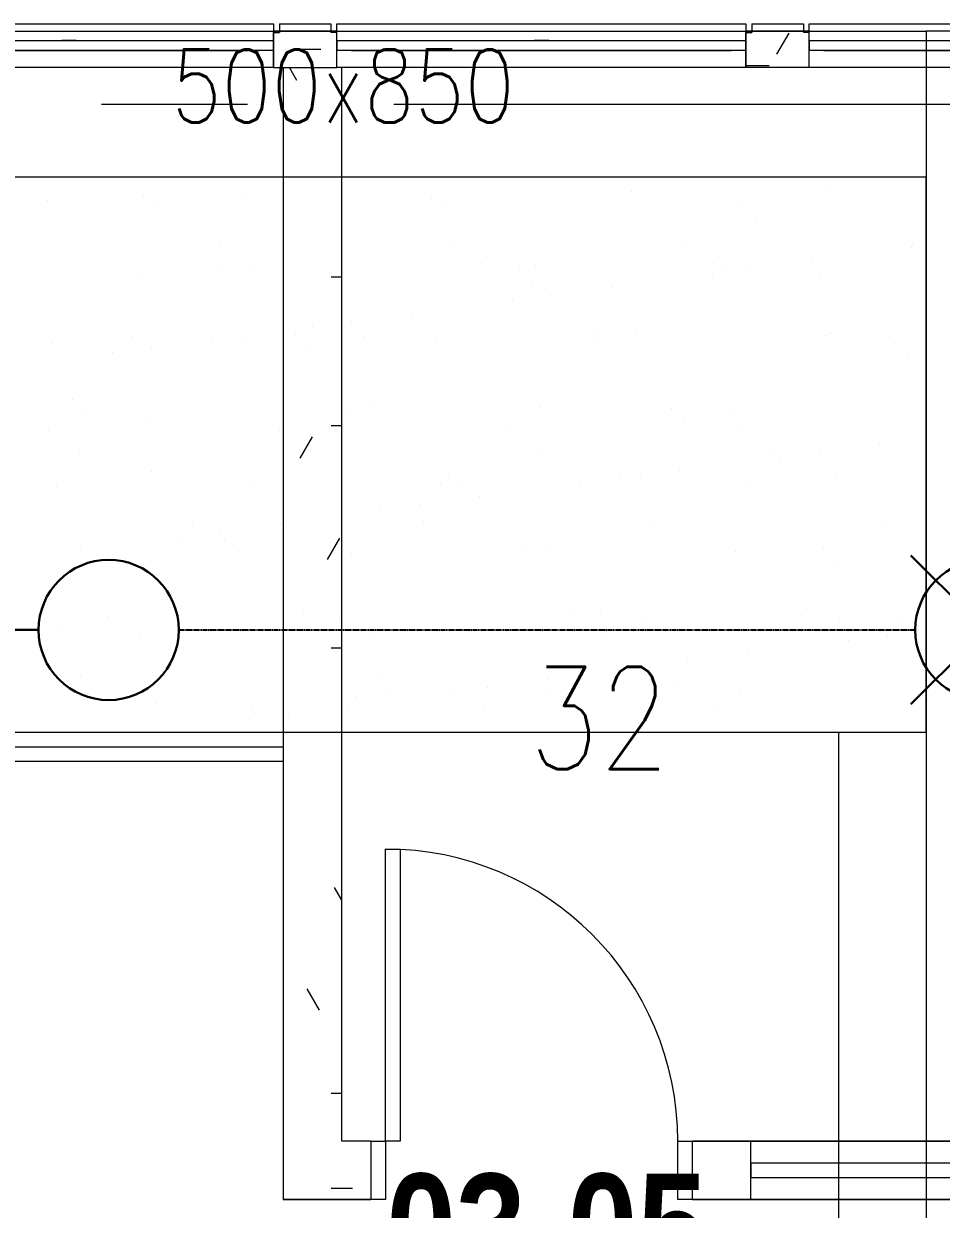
# Model space of a CAD drawing. Header units: millimetres. Extents: x -47219 to 440296, y -79832 to 7189.
# Drawn here: x 16594 to 19734, y -28608 to -24550 of the extents above; entities that cross this region are included whole.
import ezdxf
from ezdxf import colors
from ezdxf.entities.mleader import LeaderData, LeaderLine
from ezdxf.math import Vec2, Vec3

# ---------------------------------------------------------------- set-up
doc = ezdxf.new("R2010")
doc.units = ezdxf.units.MM
doc.linetypes.add('BLK_2 - 3RD STOREY  LOWER ROOF PLAN-archi clean_25 SEPT 2024$0$IDA - Grid Line', pattern=[3500, 2000, -500, 500, -500])
doc.linetypes.add('HIDDEN2', pattern=[4.7625, 3.175, -1.5875])
for name, color, linetype in [('ANNOTATION', 7, 'Continuous'), ('M-_FIRESPRK_T-', 7, 'Continuous'), ('M-_SPRKBEAM_E-', 12, 'HIDDEN2'), ('ROOMNAME', 7, 'Continuous')]:
    doc.layers.add(name, color=color, linetype=linetype)
for name, color, linetype, lineweight in [('BLK_2 - 3RD STOREY  LOWER ROOF PLAN-archi clean_25 SEPT 2024$0$1599_DB_A_BLK2_HQ_R21-2ND STOREY 20230517--$0$S-_COLN----_E', 8, 'Continuous', 9), ('BLK_2 - 3RD STOREY  LOWER ROOF PLAN-archi clean_25 SEPT 2024$0$1599_DB_A_BLK2_HQ_R21-3RD STOREY 230517$0$A-_DOOR----_E', 8, 'Continuous', 9), ('BLK_2 - 3RD STOREY  LOWER ROOF PLAN-archi clean_25 SEPT 2024$0$1599_DB_A_BLK2_HQ_R21-3RD STOREY 230517$0$A-_WALL----_H-1', 8, 'Continuous', 9), ('BLK_2 - 3RD STOREY  LOWER ROOF PLAN-archi clean_25 SEPT 2024$0$1599_DB_A_BLK2_HQ_R21-3RD STOREY 230517$0$A-_WALL----_H-2', 8, 'Continuous', 9), ('BLK_2 - 3RD STOREY  LOWER ROOF PLAN-archi clean_25 SEPT 2024$0$1599_DB_A_BLK2_HQ_R21-3RD STOREY 230517$0$A-_WIND----_E', 8, 'Continuous', 9), ('BLK_2 - 3RD STOREY  LOWER ROOF PLAN-archi clean_25 SEPT 2024$0$1599_DB_A_BLK2_HQ_R21-3RD STOREY 230517$0$S-_COLN----_E', 8, 'Continuous', 9), ('BLK_2 - 3RD STOREY  LOWER ROOF PLAN-archi clean_25 SEPT 2024$0$A-_FLOR----_E', 8, 'Continuous', 9), ('BLK_2 - 3RD STOREY  LOWER ROOF PLAN-archi clean_25 SEPT 2024$0$A-_WALL----_E', 8, 'Continuous', 9), ('BLK_2 - 3RD STOREY  LOWER ROOF PLAN-archi clean_25 SEPT 2024$0$A-_WALL----_E-1', 8, 'Continuous', 18), ('BLK_2 - 3RD STOREY  LOWER ROOF PLAN-archi clean_25 SEPT 2024$0$A-_WALL----_H-1', 8, 'Continuous', 9), ('BLK_2 - 3RD STOREY  LOWER ROOF PLAN-archi clean_25 SEPT 2024$0$A-_WIND----_E', 8, 'Continuous', 9), ('BLK_2 - 3RD STOREY  LOWER ROOF PLAN-archi clean_25 SEPT 2024$0$S-_ANOTGRID_E-1', 8, 'BLK_2 - 3RD STOREY  LOWER ROOF PLAN-archi clean_25 SEPT 2024$0$IDA - Grid Line', 9), ('M-_SPRKPIEX_E-', 1, 'Continuous', 30), ('NW_BEAM AND COLUMN', 134, 'Continuous', 5), ('S-_LINE----_N-', 140, 'Continuous', 18), ('S-TEXT', 140, 'Continuous', 18)]:
    doc.layers.add(name, color=color, linetype=linetype, lineweight=lineweight)
doc.styles.add('BLK_2 - 3RD STOREY  LOWER ROOF PLAN_12 JUNE 2024$0$Arial Narrow_B_1', font='ARIALNB.TTF', dxfattribs={"height": 500})
doc.styles.add('RomanS_5', font='romans__.ttf', dxfattribs={"width": 0.8, "height": 250})
doc.styles.add('Simplex', font='SIMPLEX.shx', dxfattribs={"width": 0.8, "height": 2.5})
doc.styles.get("Standard").update_dxf_attribs({"font": 'arial.ttf'})

# ---------------------------------------------------------------- blocks, each defined once
blk = doc.blocks.new('3rd Structure')
at = {"layer": 'NW_BEAM AND COLUMN', "color": 8}
for p, q in [((-20150, -28550), (-8750, -28550)), ((-8750, -28550), (-8750, -29050)), ((-6950, -28550), (-8750, -28550)), ((-8750, -28550), (-8750, -50650)), ((-6950, -28550), (-8750, -28550)), ((-8750, -29050), (-20150, -29050)), ((-8750, -29050), (-20150, -29050)), ((-8750, -30950), (-8750, -29050)), ((-20150, -30950), (-8750, -30950)), ((-9050, -30950), (-9050, -50650))]:
    blk.add_line(p, q, dxfattribs=at)
at = {"layer": 'NW_BEAM AND COLUMN', "color": 8, "linetype": 'Continuous'}
for p, q in [((-6950, -28550), (-8750, -28550)), ((-9092.9, -29091.3), (-9092.9, -29091.3)), ((-11758.4, -29129.8), (-11758.4, -29129.8)), ((-11427, -29112.7), (-11427, -29112.7)), ((-11093.6, -29121.4), (-11093.6, -29121.4)), ((-10443.8, -29124.5), (-10443.8, -29124.5)), ((-10395.7, -29135.1), (-10395.7, -29135.1)), ((-9757.8, -29099.8), (-9757.8, -29099.8)), ((-11380.2, -29155.6), (-11380.2, -29155.6)), ((-9379.3, -29143.8), (-9379.3, -29143.8)), ((-9332.5, -29186.7), (-9332.5, -29186.7)), ((-11168, -29280.4), (-11168, -29280.4)), ((-10377, -29279), (-10377, -29279)), ((-9586, -29277.5), (-9586, -29277.5)), ((-8798.9, -29292.1), (-8798.9, -29292.1)), ((-8795, -29276.1), (-8795, -29276.1)), ((-9143.9, -29337.5), (-9143.9, -29337.5)), ((-11159.2, -29358), (-11159.2, -29358)), ((-11060.9, -29348.7), (-11060.9, -29348.7)), ((-10750.1, -29359.5), (-10750.1, -29359.5)), ((-10269.9, -29347.2), (-10269.9, -29347.2)), ((-10142.9, -29366.8), (-10142.9, -29366.8)), ((-10085.2, -29351), (-10085.2, -29351)), ((-9482.6, -29382.1), (-9482.6, -29382.1)), ((-9478.9, -29345.8), (-9478.9, -29345.8)), ((-9435.5, -29354.2), (-9435.5, -29354.2)), ((-9350.4, -29364.7), (-9350.4, -29364.7)), ((-11436.1, -29384.2), (-11436.1, -29384.2)), ((-10096, -29409.7), (-10096, -29409.7)), ((-9111.5, -29389.2), (-9111.5, -29389.2)), ((-10034.1, -29454.7), (-10034.1, -29454.7)), ((-9827.6, -29427.5), (-9827.6, -29427.5)), ((-10166.3, -29472.1), (-10166.3, -29472.1)), ((-10511.3, -29517.5), (-10511.3, -29517.5)), ((-10850, -29562.1), (-10850, -29562.1)), ((-10717.8, -29544.7), (-10717.8, -29544.7)), ((-9076.9, -29580.7), (-9076.9, -29580.7)), ((-11742.4, -29619.3), (-11742.4, -29619.3)), ((-11466.3, -29595.7), (-11466.3, -29595.7)), ((-11195, -29607.6), (-11195, -29607.6)), ((-11077.6, -29610.8), (-11077.6, -29610.8)), ((-10906.4, -29589.7), (-10906.4, -29589.7)), ((-10675.3, -29594.3), (-10675.3, -29594.3)), ((-10427.8, -29613.9), (-10427.8, -29613.9)), ((-9884.3, -29592.9), (-9884.3, -29592.9)), ((-9875.1, -29612.2), (-9875.1, -29612.2)), ((-9741.8, -29589.2), (-9741.8, -29589.2)), ((-9093.3, -29591.4), (-9093.3, -29591.4)), ((-8858.7, -29620.9), (-8858.7, -29620.9)), ((-11533.7, -29652.1), (-11533.7, -29652.1)), ((-11401.5, -29634.7), (-11401.5, -29634.7)), ((-10859.6, -29632.6), (-10859.6, -29632.6)), ((-8811.9, -29663.8), (-8811.9, -29663.8)), ((-11670, -29812.6), (-11670, -29812.6)), ((-11623.2, -29855.5), (-11623.2, -29855.5)), ((-10734.1, -29848.9), (-10734.1, -29848.9)), ((-10638.6, -29835.1), (-10638.6, -29835.1)), ((-10069.2, -29840.4), (-10069.2, -29840.4)), ((-9622.3, -29843.8), (-9622.3, -29843.8)), ((-9419.5, -29843.6), (-9419.5, -29843.6)), ((-11420.1, -29873.6), (-11420.1, -29873.6)), ((-9575.4, -29886.7), (-9575.4, -29886.7)), ((-11753.8, -29917.9), (-11753.8, -29917.9)), ((-10962.8, -29916.5), (-10962.8, -29916.5)), ((-10171.8, -29915), (-10171.8, -29915)), ((-9380.9, -29913.6), (-9380.9, -29913.6)), ((-11646.7, -29986.1), (-11646.7, -29986.1)), ((-10855.7, -29984.7), (-10855.7, -29984.7)), ((-10064.7, -29983.3), (-10064.7, -29983.3)), ((-9273.7, -29981.8), (-9273.7, -29981.8)), ((-8909.7, -29964.3), (-8909.7, -29964.3)), ((-9248.4, -30008.9), (-9248.4, -30008.9)), ((-9116.2, -29991.5), (-9116.2, -29991.5)), ((-11402.2, -30058), (-11402.2, -30058)), ((-10385.8, -30066.7), (-10385.8, -30066.7)), ((-9593.4, -30054.3), (-9593.4, -30054.3)), ((-9060.9, -30070.1), (-9060.9, -30070.1)), ((-11726.4, -30108.7), (-11726.4, -30108.7)), ((-11061.6, -30100.2), (-11061.6, -30100.2)), ((-10411.8, -30103.3), (-10411.8, -30103.3)), ((-10339, -30109.6), (-10339, -30109.6)), ((-9932.1, -30098.9), (-9932.1, -30098.9)), ((-9799.9, -30081.5), (-9799.9, -30081.5)), ((-9725.8, -30078.6), (-9725.8, -30078.6)), ((-9354.5, -30089.2), (-9354.5, -30089.2)), ((-10277.1, -30144.4), (-10277.1, -30144.4)), ((-10615.8, -30188.9), (-10615.8, -30188.9)), ((-10483.6, -30171.5), (-10483.6, -30171.5)), ((-11261.1, -30231.8), (-11261.1, -30231.8)), ((-10960.8, -30234.4), (-10960.8, -30234.4)), ((-10470.1, -30230.3), (-10470.1, -30230.3)), ((-9679.1, -30228.9), (-9679.1, -30228.9)), ((-8888.1, -30227.5), (-8888.1, -30227.5)), ((-11167.3, -30261.5), (-11167.3, -30261.5)), ((-11299.5, -30279), (-11299.5, -30279)), ((-11149.4, -30289.7), (-11149.4, -30289.7)), ((-10118, -30312.1), (-10118, -30312.1)), ((-11644.5, -30324.4), (-11644.5, -30324.4)), ((-11102.6, -30332.6), (-11102.6, -30332.6)), ((-10718.1, -30338.3), (-10718.1, -30338.3)), ((-10053.2, -30329.9), (-10053.2, -30329.9)), ((-9403.5, -30333), (-9403.5, -30333)), ((-9101.7, -30320.9), (-9101.7, -30320.9)), ((-11404.1, -30363.1), (-11404.1, -30363.1)), ((-9054.8, -30363.8), (-9054.8, -30363.8)), ((-11548.7, -30553.9), (-11548.7, -30553.9)), ((-10881.6, -30535.1), (-10881.6, -30535.1)), ((-10757.7, -30552.5), (-10757.7, -30552.5)), ((-9966.7, -30551.1), (-9966.7, -30551.1)), ((-9865.2, -30543.8), (-9865.2, -30543.8)), ((-9175.7, -30549.6), (-9175.7, -30549.6)), ((-11710.4, -30598.1), (-11710.4, -30598.1)), ((-11045.6, -30589.6), (-11045.6, -30589.6)), ((-10395.8, -30592.7), (-10395.8, -30592.7)), ((-9818.4, -30586.7), (-9818.4, -30586.7)), ((-9709.8, -30568), (-9709.8, -30568)), ((-9044.9, -30559.5), (-9044.9, -30559.5)), ((-8833.9, -30566.3), (-8833.9, -30566.3)), ((-11441.6, -30622.2), (-11441.6, -30622.2)), ((-10650.6, -30620.7), (-10650.6, -30620.7)), ((-9859.6, -30619.3), (-9859.6, -30619.3)), ((-9068.6, -30617.9), (-9068.6, -30617.9)), ((-9014.2, -30635.7), (-9014.2, -30635.7)), ((-8882, -30618.3), (-8882, -30618.3)), ((-9565.7, -30708.3), (-9565.7, -30708.3)), ((-9359.2, -30681.2), (-9359.2, -30681.2)), ((-11645.1, -30758), (-11645.1, -30758)), ((-9697.9, -30725.7), (-9697.9, -30725.7)), ((-10628.8, -30766.7), (-10628.8, -30766.7)), ((-10249.4, -30798.4), (-10249.4, -30798.4)), ((-10042.9, -30771.2), (-10042.9, -30771.2)), ((-9597.4, -30789.2), (-9597.4, -30789.2)), ((-10702.1, -30827.8), (-10702.1, -30827.8)), ((-10581.9, -30809.6), (-10581.9, -30809.6)), ((-10381.6, -30815.8), (-10381.6, -30815.8)), ((-10037.2, -30819.3), (-10037.2, -30819.3)), ((-9387.5, -30822.4), (-9387.5, -30822.4)), ((-11388.1, -30852.5), (-11388.1, -30852.5)), ((-11056, -30867.8), (-11056, -30867.8)), ((-10726.6, -30861.2), (-10726.6, -30861.2)), ((-10265, -30866.4), (-10265, -30866.4)), ((-9474, -30865), (-9474, -30865)), ((-11065.3, -30905.8), (-11065.3, -30905.8)), ((-10933.1, -30888.4), (-10933.1, -30888.4))]:
    blk.add_line(p, q, dxfattribs=at)
at = {"layer": 'S-TEXT', "color": 8, "insert": (-10745.1, -28203.1), "char_height": 250, "width": 2005.25, "attachment_point": 2, "line_spacing_factor": 0.983083, "style": 'RomanS_5'}
blk.add_mtext('2-THB5-2\\P500x850', dxfattribs=at)
blk = doc.blocks.new('fire0101')
at = {"color": 0, "linetype": 'Continuous'}
blk.add_circle((0, 0), 100, dxfattribs=at)
blk = doc.blocks.new('Under B spk')
for p, q in [((318.2, -318.2), (-318.2, 318.2)), ((318.2, 318.2), (-318.2, -318.2))]:
    blk.add_line(p, q)
blk.add_circle((0, 0), 300)
blk = doc.blocks.new('BLK_2 - 3RD STOREY  LOWER ROOF PLAN-archi clean_25 SEPT 2024$0$1599_DB_A_BLK2_HQ_R21-3RD STOREY 230517$0$IDA - F - Single - Swing - 1100L X 2200H - B2-TD01-3251066-LINKVIEW_BLK2_3RD STOREY')
at = {"layer": 'BLK_2 - 3RD STOREY  LOWER ROOF PLAN-archi clean_25 SEPT 2024$0$1599_DB_A_BLK2_HQ_R21-3RD STOREY 230517$0$A-_DOOR----_E'}
for p, q in [((-550, 137.5), (-500, 137.5)), ((-500, 137.5), (-500, -62.5)), ((500, 137.5), (550, 137.5)), ((500, -62.5), (500, 137.5)), ((-500, -62.5), (-550, -62.5)), ((450, -62.5), (500, -62.5)), ((450, -1062.5), (450, -62.5)), ((500, -62.5), (500, -1062.5)), ((550, -62.5), (500, -62.5)), ((500, -1062.5), (450, -1062.5))]:
    blk.add_line(p, q, dxfattribs=at)
blk.add_arc((500, -62.5), 1000, 180, 270, dxfattribs=at)
blk = doc.blocks.new('BLK_2 - 3RD STOREY  LOWER ROOF PLAN-archi clean_25 SEPT 2024$0$1599_DB_A_BLK2_HQ_R21-3RD STOREY 230517$0$IDA - Casement w Top Hung - 2 Panels - 1400L X 1500H - B2-AW02-3436901-LINKVIEW_BLK2_3RD STOREY')
at = {"layer": 'BLK_2 - 3RD STOREY  LOWER ROOF PLAN-archi clean_25 SEPT 2024$0$1599_DB_A_BLK2_HQ_R21-3RD STOREY 230517$0$A-_WIND----_E'}
for p, q in [((-700, 17.5), (700, 17.5)), ((-700, 17.5), (-700, -17.5)), ((700, 17.5), (700, -17.5)), ((700, -17.5), (-700, -17.5))]:
    blk.add_line(p, q, dxfattribs=at)
blk = doc.blocks.new('BLK_2 - 3RD STOREY  LOWER ROOF PLAN-archi clean_25 SEPT 2024$0$IDA - Casement w Top Hung - 2 Panels - 1400L X 1500H - B2-AW02-3436901-BLK 2 3RD STOREY PLAN')
at = {"layer": 'BLK_2 - 3RD STOREY  LOWER ROOF PLAN-archi clean_25 SEPT 2024$0$A-_WIND----_E'}
for p, q in [((-700, 17.5), (700, 17.5)), ((-700, 17.5), (-700, -17.5)), ((-650, 17.5), (-615, 17.5)), ((-650, 17.5), (-25, 17.5)), ((-650, 17.5), (650, 17.5)), ((-650, 17.5), (650, 17.5)), ((-615, 17.5), (-35, 17.5)), ((-615, 17.5), (-60, 17.5)), ((-35, 17.5), (0, 17.5)), ((25, 17.5), (-24.9, 17.5)), ((0, 17.5), (35, 17.5)), ((25, 17.5), (650, 17.5)), ((35, 17.5), (615, 17.5)), ((60, 17.5), (615, 17.5)), ((615, 17.5), (650, 17.5)), ((700, 17.5), (700, -17.5)), ((700, -17.5), (-700, -17.5)), ((-615, -17.5), (-650, -17.5)), ((-25, -17.5), (-650, -17.5)), ((650, -17.5), (-650, -17.5)), ((-650, -17.5), (650, -17.5)), ((-35, -17.5), (-615, -17.5)), ((-60, -17.5), (-615, -17.5)), ((0, -17.5), (-35, -17.5)), ((25, -17.5), (-24.9, -17.5)), ((35, -17.5), (0, -17.5)), ((650, -17.5), (25, -17.5)), ((615, -17.5), (35, -17.5)), ((615, -17.5), (60, -17.5)), ((650, -17.5), (615, -17.5))]:
    blk.add_line(p, q, dxfattribs=at)
blk = doc.blocks.new('BLK_2 - 3RD STOREY  LOWER ROOF PLAN-archi clean_25 SEPT 2024$0$sdfsdf')
at = {"layer": 'BLK_2 - 3RD STOREY  LOWER ROOF PLAN-archi clean_25 SEPT 2024$0$1599_DB_A_BLK2_HQ_R21-3RD STOREY 230517$0$S-_COLN----_E'}
h = blk.add_hatch(dxfattribs=at)
h.set_pattern_fill('FP_2', color=256, angle=360, style=0, pattern_type=2)
h.set_pattern_definition([(360, (-130944.58, -27957.21), (1016, 254), [83.82, -678.18, 83.82, -678.18, -4064]), (360, (-130944.58, -27957.21), (1016, 254), [-1524, 83.82, -1440.18, 83.82, -678.18, -1778]), (360, (-130944.58, -27957.21), (1016, 254), [-3810, 83.82, -424.18, 83.82, -1186.18]), (120, (-130563.58, -27830.21), (-727.9705, 752.8818), [83.82, -678.18, 83.82, -678.18, -4064]), (120, (-130563.58, -27830.21), (-727.9705, 752.8818), [-1524, 83.82, -1440.18, 83.82, -678.18, -1778]), (120, (-130563.58, -27830.21), (-727.9705, 752.8818), [-3810, 83.82, -424.18, 83.82, -1186.18]), (240, (-130436.58, -27322.21), (-288.0295, -1006.8818), [83.82, -678.18, 83.82, -678.18, -4064]), (240, (-130436.58, -27322.21), (-288.0295, -1006.8818), [-1524, 83.82, -1440.18, 83.82, -678.18, -1778]), (240, (-130436.58, -27322.21), (-288.0295, -1006.8818), [-3810, 83.82, -424.18, 83.82, -1186.18])])
h.paths.add_polyline_path([(-113636.4, -70964.9), (-113636.4, -67427.4), (-113836.4, -67427.4), (-113836.4, -70964.9)])
at = {"layer": 'BLK_2 - 3RD STOREY  LOWER ROOF PLAN-archi clean_25 SEPT 2024$0$A-_WALL----_H-1'}
h = blk.add_hatch(dxfattribs=at)
h.set_pattern_fill('FP_2', color=256, style=0, pattern_type=2)
h.set_pattern_definition([(0, (6e-10, -6e-11), (1016, 254), [83.82, -678.18, 83.82, -678.18, -4064]), (0, (6e-10, -6e-11), (1016, 254), [-1524, 83.82, -1440.18, 83.82, -678.18, -1778]), (0, (6e-10, -6e-11), (1016, 254), [-3810, 83.82, -424.18, 83.82, -1186.18]), (120, (381, 127), (-727.97045, 752.8818), [83.82, -678.18, 83.82, -678.18, -4064]), (120, (381, 127), (-727.97045, 752.8818), [-1524, 83.82, -1440.18, 83.82, -678.18, -1778]), (120, (381, 127), (-727.97045, 752.8818), [-3810, 83.82, -424.18, 83.82, -1186.18]), (240, (508, 635), (-288.02955, -1006.8818), [83.82, -678.18, 83.82, -678.18, -4064]), (240, (508, 635), (-288.02955, -1006.8818), [-1524, 83.82, -1440.18, 83.82, -678.18, -1778]), (240, (508, 635), (-288.02955, -1006.8818), [-3810, 83.82, -424.18, 83.82, -1186.18])])
h.paths.add_polyline_path([(-112036.4, -67427.4), (-112036.4, -67307.4), (-112056.4, -67307.4), (-112056.4, -67302.4), (-112233, -67302.4), (-112233, -67307.4), (-112253, -67307.4), (-112253, -67427.4)])
h.paths.add_polyline_path([(-113653, -67427.4), (-113653, -67307.4), (-113673, -67307.4), (-113673, -67302.4), (-113849.7, -67302.4), (-113849.7, -67307.4), (-113869.7, -67307.4), (-113869.7, -67427.4)])
h.paths.add_polyline_path([(-115269.7, -67427.4), (-115269.7, -67307.4), (-115289.7, -67307.4), (-115289.7, -67302.4), (-115466.4, -67302.4), (-115466.4, -67307.4), (-115486.4, -67307.4), (-115486.4, -67427.4)])
h.paths.add_polyline_path([(-116886.4, -67427.4), (-116886.4, -67352.4), (-116911.4, -67352.4), (-116911.4, -67302.4), (-117036.4, -67302.4), (-117036.4, -67427.4)])
at = {"layer": 'BLK_2 - 3RD STOREY  LOWER ROOF PLAN-archi clean_25 SEPT 2024$0$1599_DB_A_BLK2_HQ_R21-2ND STOREY 20230517--$0$S-_COLN----_E'}
blk.add_lwpolyline([(-111136.4, -71227.4), (-111136.4, -71177.4), (-112236.4, -71177.4), (-112236.4, -71227.4)], close=True, dxfattribs=at)
at = {"layer": 'BLK_2 - 3RD STOREY  LOWER ROOF PLAN-archi clean_25 SEPT 2024$0$1599_DB_A_BLK2_HQ_R21-3RD STOREY 230517$0$S-_COLN----_E'}
for p, q in [((-115269.7, -67277.4), (-113869.7, -67277.4)), ((-113869.7, -67277.4), (-113869.7, -67307.4)), ((-113849.7, -67277.4), (-113849.7, -67307.4)), ((-113849.7, -67277.4), (-113673, -67277.4)), ((-113673, -67277.4), (-113673, -67307.4)), ((-113653, -67277.4), (-112253, -67277.4)), ((-113653, -67307.4), (-113653, -67277.4)), ((-112253, -67277.4), (-112253, -67307.4)), ((-112233, -67277.4), (-112233, -67307.4)), ((-112233, -67277.4), (-112056.4, -67277.4)), ((-112056.4, -67277.4), (-112056.4, -67307.4)), ((-112036.4, -67277.4), (-110636.4, -67277.4)), ((-112036.4, -67307.4), (-112036.4, -67277.4)), ((-113849.7, -67302.4), (-113869.7, -67302.4)), ((-113869.7, -67307.4), (-113849.7, -67307.4)), ((-113869.7, -67334.6), (-113869.7, -67307.4)), ((-113673, -67302.4), (-113849.7, -67302.4)), ((-113653, -67302.4), (-113673, -67302.4)), ((-113653, -67307.4), (-113673, -67307.4)), ((-113653, -67334.6), (-113653, -67307.4)), ((-112233, -67302.4), (-112253, -67302.4)), ((-112253, -67307.4), (-112233, -67307.4)), ((-112253, -67334.6), (-112253, -67307.4)), ((-112056.4, -67302.4), (-112233, -67302.4)), ((-112036.4, -67302.4), (-112056.4, -67302.4)), ((-112036.4, -67307.4), (-112056.4, -67307.4)), ((-112036.4, -67334.6), (-112036.4, -67307.4)), ((-113869.7, -67427.4), (-113869.7, -67369.6)), ((-113653, -67427.4), (-113653, -67369.6)), ((-112253, -67427.4), (-112253, -67369.6)), ((-112036.4, -67427.4), (-112036.4, -67369.6)), ((-113869.7, -67427.4), (-115269.7, -67427.4)), ((-113869.7, -67427.4), (-113653, -67427.4)), ((-113836.4, -67427.4), (-113836.4, -71302.4)), ((-112253, -67427.4), (-113653, -67427.4)), ((-113636.4, -71102.4), (-113636.4, -67427.4)), ((-112036.4, -67427.4), (-112253, -67427.4)), ((-110636.4, -67427.4), (-112036.4, -67427.4)), ((-113536.4, -71102.4), (-113636.4, -71102.4)), ((-113536.4, -71102.4), (-113536.4, -71302.4)), ((-112436.4, -71302.4), (-112436.4, -71102.4)), ((-112236.4, -71302.4), (-112236.4, -71102.4))]:
    blk.add_line(p, q, dxfattribs=at)
blk.add_lwpolyline([(-113836.4, -69802.4), (-116436.4, -69802.4), (-116436.4, -69752.4), (-113836.4, -69752.4)], close=True, dxfattribs=at)
for points in [[(-109961.4, -71102.4), (-112436.4, -71102.4), (-109961.4, -71102.4), (-112436.4, -71102.4), (-109961.4, -71102.4), (-112436.4, -71102.4)], [(-113836.4, -71302.4), (-113536.4, -71302.4), (-113836.4, -71302.4), (-113536.4, -71302.4), (-113836.4, -71302.4), (-113536.4, -71302.4)], [(-109961.4, -71302.4), (-112436.4, -71302.4), (-109961.4, -71302.4), (-112436.4, -71302.4), (-109961.4, -71302.4), (-112436.4, -71302.4)]]:
    blk.add_lwpolyline(points, dxfattribs=at)
at = {"layer": 'BLK_2 - 3RD STOREY  LOWER ROOF PLAN-archi clean_25 SEPT 2024$0$A-_FLOR----_E'}
for p, q in [((-113849.7, -67302.4), (-113869.7, -67302.4)), ((-113673, -67302.4), (-113849.7, -67302.4)), ((-113653, -67302.4), (-113673, -67302.4)), ((-112233, -67302.4), (-112253, -67302.4)), ((-112056.4, -67302.4), (-112233, -67302.4)), ((-112036.4, -67302.4), (-112056.4, -67302.4))]:
    blk.add_line(p, q, dxfattribs=at)
at = {"layer": 'BLK_2 - 3RD STOREY  LOWER ROOF PLAN-archi clean_25 SEPT 2024$0$A-_WALL----_E'}
for p, q in [((-115269.7, -67277.4), (-113869.7, -67277.4)), ((-113869.7, -67277.4), (-113869.7, -67307.4)), ((-113653, -67307.4), (-113653, -67277.4)), ((-113653, -67277.4), (-112253, -67277.4)), ((-112253, -67277.4), (-112253, -67307.4)), ((-112036.4, -67307.4), (-112036.4, -67277.4)), ((-112036.4, -67277.4), (-110636.4, -67277.4)), ((-113869.7, -67307.4), (-113869.7, -67427.4)), ((-113673, -67302.4), (-113849.7, -67302.4)), ((-113653, -67427.4), (-113653, -67307.4)), ((-112253, -67307.4), (-112253, -67427.4)), ((-112056.4, -67302.4), (-112233, -67302.4)), ((-112036.4, -67427.4), (-112036.4, -67307.4)), ((-113869.7, -67427.4), (-115269.7, -67427.4)), ((-112253, -67427.4), (-113653, -67427.4)), ((-110636.4, -67427.4), (-112036.4, -67427.4))]:
    blk.add_line(p, q, dxfattribs=at)
at = {"layer": 'BLK_2 - 3RD STOREY  LOWER ROOF PLAN-archi clean_25 SEPT 2024$0$A-_WALL----_E-1'}
for p, q in [((-113849.7, -67277.4), (-113673, -67277.4)), ((-113849.7, -67277.4), (-113849.7, -67307.4)), ((-113673, -67277.4), (-113673, -67307.4)), ((-112233, -67277.4), (-112056.4, -67277.4)), ((-112233, -67277.4), (-112233, -67307.4)), ((-112056.4, -67277.4), (-112056.4, -67307.4)), ((-113869.7, -67427.4), (-113869.7, -67307.4)), ((-113869.7, -67307.4), (-113849.7, -67307.4)), ((-113653, -67307.4), (-113673, -67307.4)), ((-113653, -67427.4), (-113653, -67307.4)), ((-112253, -67427.4), (-112253, -67307.4)), ((-112253, -67307.4), (-112233, -67307.4)), ((-112036.4, -67307.4), (-112056.4, -67307.4)), ((-112036.4, -67427.4), (-112036.4, -67307.4)), ((-113869.7, -67427.4), (-113653, -67427.4)), ((-112036.4, -67427.4), (-112253, -67427.4))]:
    blk.add_line(p, q, dxfattribs=at)
at = {"layer": 'BLK_2 - 3RD STOREY  LOWER ROOF PLAN-archi clean_25 SEPT 2024$0$1599_DB_A_BLK2_HQ_R21-3RD STOREY 230517$0$S-_COLN----_E'}
for p in [(-114569.7, -67352.1), (-112953, -67352.1), (-111336.4, -67352.1)]:
    blk.add_blockref('BLK_2 - 3RD STOREY  LOWER ROOF PLAN-archi clean_25 SEPT 2024$0$1599_DB_A_BLK2_HQ_R21-3RD STOREY 230517$0$IDA - Casement w Top Hung - 2 Panels - 1400L X 1500H - B2-AW02-3436901-LINKVIEW_BLK2_3RD STOREY', p, dxfattribs=at)
at = {"layer": 'BLK_2 - 3RD STOREY  LOWER ROOF PLAN-archi clean_25 SEPT 2024$0$1599_DB_A_BLK2_HQ_R21-3RD STOREY 230517$0$S-_COLN----_E', "rotation": 180}
blk.add_blockref('BLK_2 - 3RD STOREY  LOWER ROOF PLAN-archi clean_25 SEPT 2024$0$1599_DB_A_BLK2_HQ_R21-3RD STOREY 230517$0$IDA - F - Single - Swing - 1100L X 2200H - B2-TD01-3251066-LINKVIEW_BLK2_3RD STOREY', (-112986.4, -71164.9), dxfattribs=at)
at = {"layer": 'BLK_2 - 3RD STOREY  LOWER ROOF PLAN-archi clean_25 SEPT 2024$0$A-_WIND----_E'}
for p in [(-114569.7, -67352.1), (-112953, -67352.1), (-111336.4, -67352.1)]:
    blk.add_blockref('BLK_2 - 3RD STOREY  LOWER ROOF PLAN-archi clean_25 SEPT 2024$0$IDA - Casement w Top Hung - 2 Panels - 1400L X 1500H - B2-AW02-3436901-BLK 2 3RD STOREY PLAN', p, dxfattribs=at)
blk = doc.blocks.new('BLK_2 - 3RD STOREY  LOWER ROOF PLAN-archi clean_25 SEPT 2024')
at = {"layer": 'BLK_2 - 3RD STOREY  LOWER ROOF PLAN-archi clean_25 SEPT 2024$0$1599_DB_A_BLK2_HQ_R21-3RD STOREY 230517$0$A-_WALL----_H-1'}
h = blk.add_hatch(dxfattribs=at)
h.set_pattern_fill('FP_2', color=256, style=0, pattern_type=2)
h.set_pattern_definition([(0, (-131307.08, -42727.71), (1016, 254), [83.82, -678.18, 83.82, -678.18, -4064]), (0, (-131307.08, -42727.71), (1016, 254), [-1524, 83.82, -1440.18, 83.82, -678.18, -1778]), (0, (-131307.08, -42727.71), (1016, 254), [-3810, 83.82, -424.18, 83.82, -1186.18]), (120, (-130926.08, -42600.71), (-727.9705, 752.8818), [83.82, -678.18, 83.82, -678.18, -4064]), (120, (-130926.08, -42600.71), (-727.9705, 752.8818), [-1524, 83.82, -1440.18, 83.82, -678.18, -1778]), (120, (-130926.08, -42600.71), (-727.9705, 752.8818), [-3810, 83.82, -424.18, 83.82, -1186.18]), (240, (-130799.08, -42092.71), (-288.0295, -1006.8818), [83.82, -678.18, 83.82, -678.18, -4064]), (240, (-130799.08, -42092.71), (-288.0295, -1006.8818), [-1524, 83.82, -1440.18, 83.82, -678.18, -1778]), (240, (-130799.08, -42092.71), (-288.0295, -1006.8818), [-3810, 83.82, -424.18, 83.82, -1186.18])])
h.paths.add_polyline_path([(-112253, -67427.4), (-112036.4, -67427.4), (-112036.4, -67307.4), (-112056.4, -67307.4), (-112056.4, -67302.4), (-112233, -67302.4), (-112233, -67307.4), (-112253, -67307.4), (-112253, -67413.5)], flags=0)
at = {"layer": 'BLK_2 - 3RD STOREY  LOWER ROOF PLAN-archi clean_25 SEPT 2024$0$1599_DB_A_BLK2_HQ_R21-3RD STOREY 230517$0$A-_WALL----_H-2', "extrusion": (0, 0, -1)}
h = blk.add_hatch(dxfattribs=at)
h.set_pattern_fill('FP_2', color=256, angle=180, style=0, pattern_type=2)
h.set_pattern_definition([(180, (130944.58, -114172.53), (-1016, -254), [83.82, -678.18, 83.82, -678.18, -4064]), (180, (130944.58, -114172.53), (-1016, -254), [-1524, 83.82, -1440.18, 83.82, -678.18, -1778]), (180, (130944.58, -114172.53), (-1016, -254), [-3810, 83.82, -424.18, 83.82, -1186.18]), (300, (130563.58, -114299.53), (727.9705, -752.8818), [83.82, -678.18, 83.82, -678.18, -4064]), (300, (130563.58, -114299.53), (727.9705, -752.8818), [-1524, 83.82, -1440.18, 83.82, -678.18, -1778]), (300, (130563.58, -114299.53), (727.9705, -752.8818), [-3810, 83.82, -424.18, 83.82, -1186.18]), (60, (130436.58, -114807.53), (288.0295, 1006.8818), [83.82, -678.18, 83.82, -678.18, -4064]), (60, (130436.58, -114807.53), (288.0295, 1006.8818), [-1524, 83.82, -1440.18, 83.82, -678.18, -1778]), (60, (130436.58, -114807.53), (288.0295, 1006.8818), [-3810, 83.82, -424.18, 83.82, -1186.18])])
h.paths.add_polyline_path([(113598.9, -71164.9), (113598.9, -71289.9), (113698.9, -71289.9), (113698.9, -71164.9)], flags=0)
at = {"layer": 'BLK_2 - 3RD STOREY  LOWER ROOF PLAN-archi clean_25 SEPT 2024$0$1599_DB_A_BLK2_HQ_R21-3RD STOREY 230517$0$A-_WALL----_H-2'}
h = blk.add_hatch(dxfattribs=at)
h.set_pattern_fill('FP_2', color=256, angle=360, style=0, pattern_type=2)
h.set_pattern_definition([(360, (-130944.58, -28282.21), (1016, 254), [83.82, -678.18, 83.82, -678.18, -4064]), (360, (-130944.58, -28282.21), (1016, 254), [-1524, 83.82, -1440.18, 83.82, -678.18, -1778]), (360, (-130944.58, -28282.21), (1016, 254), [-3810, 83.82, -424.18, 83.82, -1186.18]), (120, (-130563.58, -28155.21), (-727.9705, 752.8818), [83.82, -678.18, 83.82, -678.18, -4064]), (120, (-130563.58, -28155.21), (-727.9705, 752.8818), [-1524, 83.82, -1440.18, 83.82, -678.18, -1778]), (120, (-130563.58, -28155.21), (-727.9705, 752.8818), [-3810, 83.82, -424.18, 83.82, -1186.18]), (240, (-130436.58, -27647.21), (-288.0295, -1006.8818), [83.82, -678.18, 83.82, -678.18, -4064]), (240, (-130436.58, -27647.21), (-288.0295, -1006.8818), [-1524, 83.82, -1440.18, 83.82, -678.18, -1778]), (240, (-130436.58, -27647.21), (-288.0295, -1006.8818), [-3810, 83.82, -424.18, 83.82, -1186.18])])
h.paths.add_polyline_path([(-113598.9, -71289.9), (-113598.9, -71164.9), (-113698.9, -71164.9), (-113698.9, -71289.9)], flags=0)
at = {"layer": 'BLK_2 - 3RD STOREY  LOWER ROOF PLAN-archi clean_25 SEPT 2024$0$S-_ANOTGRID_E-1'}
blk.add_line((-141458.5, -67552.4), (-96554.5, -67552.4), dxfattribs=at)
at = {"layer": 'BLK_2 - 3RD STOREY  LOWER ROOF PLAN-archi clean_25 SEPT 2024$0$A-_WALL----_E'}
blk.add_blockref('BLK_2 - 3RD STOREY  LOWER ROOF PLAN-archi clean_25 SEPT 2024$0$sdfsdf', (0, 0), dxfattribs=at)

msp = doc.modelspace()

# ---------------------------------------------------------------- linework, layer by layer
at = {"layer": 'M-_SPRKBEAM_E-'}
msp.add_line((17124.7, -26624.9), (19644.7, -26624.9), dxfattribs=at)
at = {"layer": 'M-_SPRKPIEX_E-'}
msp.add_line((14124.7, -26624.9), (16644.7, -26624.9), dxfattribs=at)

# ---------------------------------------------------------------- block references
msp.add_blockref('BLK_2 - 3RD STOREY  LOWER ROOF PLAN-archi clean_25 SEPT 2024', (131318.5, 42727.7), dxfattribs=at)
at = {"layer": 'M-_SPRKPIEX_E-', "xscale": 2.4, "yscale": 2.4, "zscale": 2.4, "rotation": 258.865011862231}
msp.add_blockref('fire0101', (16884.7, -26624.9), dxfattribs=at)
at = {"layer": 'M-_SPRKPIEX_E-', "xscale": 0.8, "yscale": 0.8, "zscale": 0.8}
msp.add_blockref('Under B spk', (19884.7, -26624.9), dxfattribs=at)
at = {"layer": 'S-_LINE----_N-'}
msp.add_blockref('3rd Structure', (28432.1, 3975.3), dxfattribs=at)

# ---------------------------------------------------------------- texts
at = {"layer": 'M-_FIRESPRK_T-', "style": 'Simplex', "width": 0.8}
msp.add_text('32', height=350, dxfattribs=at).set_placement((18323.2, -27100.9))
at = {"layer": 'ROOMNAME', "insert": (17834.7, -28486.2), "char_height": 375, "width": 6874.47, "attachment_point": 1, "style": 'BLK_2 - 3RD STOREY  LOWER ROOF PLAN_12 JUNE 2024$0$Arial Narrow_B_1'}
msp.add_mtext('03-05', dxfattribs=at)

# ---------------------------------------------------------------- leaders
at = {"layer": 'ANNOTATION'}
ml = msp.add_multileader_mtext('Standard', dxfattribs=at)
ml.set_content('DR 1-2\\P%%C100 DR PIPE\\PF/B & T/A\\P\\P%%C50 HR PIPE \\PF/B & T/A\\P\\P%%C150 SPK \\PF/B', color=256)
ml.set_leader_properties()
ml.build(insert=Vec2(0, 0))
ml.multileader.update_dxf_attribs({"arrow_head_size": 320, "scale": 80})
ctx = ml.context
ctx.base_point, ctx.scale, ctx.char_height, ctx.arrow_head_size, ctx.landing_gap_size, ctx.plane_origin = Vec3(21856.5, -18305.9), 80, 320, 320, 160, Vec3(16220.1, -22154.6)
notes = []
notes.append((ctx, [(0, (1, 1, 0), (19416.2, -18305.9), (1, 0), 2440.3, [(2, [(13913.7, -21046.5), (13943.2, -21756.7), (13949.6, -21563.2)], 0, [])])]))
ctx.mtext.insert, ctx.mtext.flow_direction = Vec3(22016.5, -18143.1), 5
for ctx, leaders in notes:
    for number, flags, end, landing, length, lines in leaders:
        leader = LeaderData()
        leader.index, (leader.has_last_leader_line, leader.has_dogleg_vector, leader.attachment_direction) = number, flags
        leader.last_leader_point, leader.dogleg_vector, leader.dogleg_length = Vec3(end), Vec3(landing), length
        for number, points, colour, breaks in lines:
            line = LeaderLine()
            line.index, line.vertices, line.color, line.breaks = number, Vec3.list(points), colors.encode_raw_color(colour), breaks
            leader.lines.append(line)
        ctx.leaders.append(leader)

doc.saveas('drawing.dxf')
